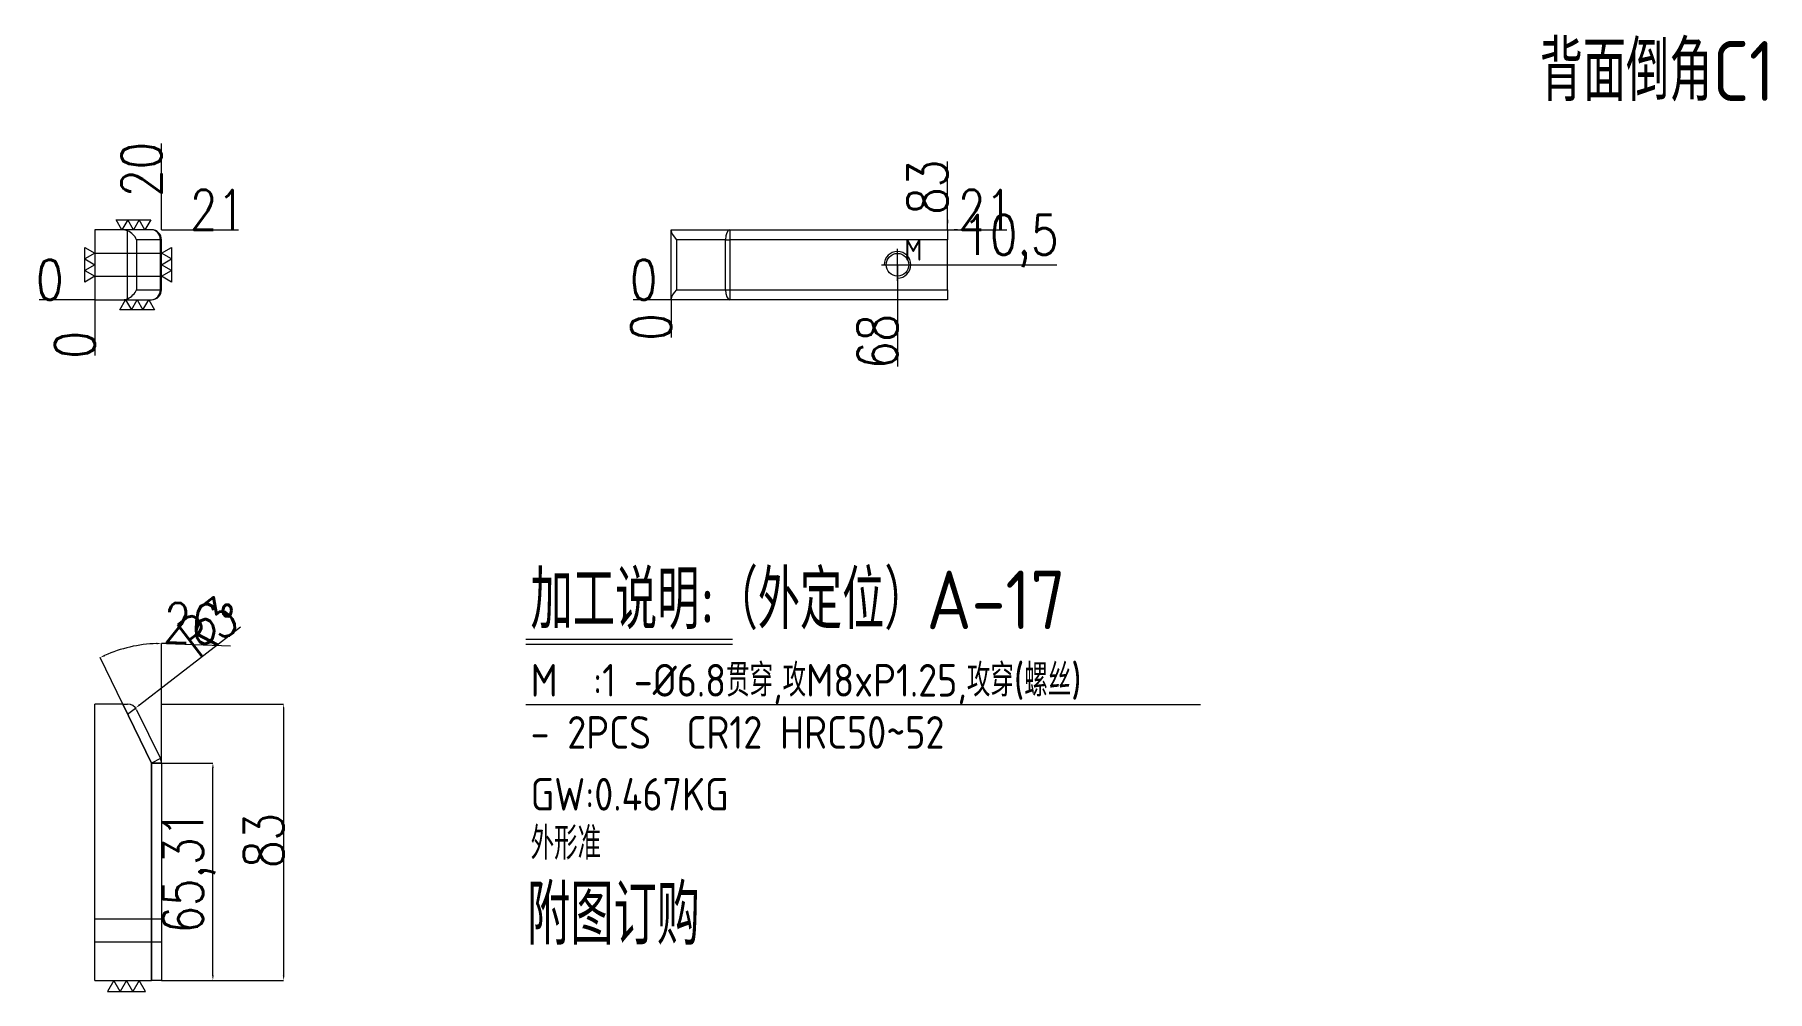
# Model space of a CAD drawing. Header units: millimetres. Extents: x -6340 to -5820, y 64794 to 65081.
import ezdxf

# ---------------------------------------------------------------- set-up
doc = ezdxf.new("R2010")
doc.units = ezdxf.units.MM
doc.linetypes.add('CENTER', pattern=[0])
doc.linetypes.add('DASHED', pattern=[0])
doc.layers.add('DIE', color=20, linetype='Continuous', lineweight=20)
doc.layers.add('DIM', color=4, linetype='Continuous', lineweight=20)
doc.layers.add('LOW_ITEM', color=7, linetype='Continuous')
doc.layers.add('PH2_P', color=2, linetype='Continuous')
doc.styles.add('gbenor', font='gbenor.shx', dxfattribs={"bigfont": 'gbcbig.shx'})
doc.styles.add('TXT', font='txt.shx', dxfattribs={"width": 0.8, "bigfont": 'ctxt.shx'})
doc.dimstyles.new('零件', dxfattribs={"dimscale": 1.5, "dimtxt": 8, "dimasz": 1, "dimexe": 0, "dimexo": 0, "dimgap": 0, "dimtad": 1, "dimtxsty": 'TXT', "dimcen": 0, "dimclrd": 252, "dimclre": 252, "dimclrt": 4, "dimazin": 3, "dimtp": 0.001, "dimtm": 0.001, "dimtfac": 1, "dimtmove": 0, "dimatfit": 3, "dimlwd": 5, "dimlwe": 5})

# ---------------------------------------------------------------- blocks, each defined once
blk = doc.blocks.new('*D1109')
at = {"layer": 'Defpoints', "color": 0}
for p in [(-6302.38, 65022.66), (-6292.03, 65022.66), (-6322.38, 65001.66)]:
    blk.add_point(p, dxfattribs=at)
at = {"layer": 'LOW_ITEM', "color": 252, "lineweight": 5}
for p, q in [((-6302.38, 65022.66), (-6298.03, 65022.66)), ((-6298.03, 65022.66), (-6295.03, 65022.66)), ((-6295.03, 65022.66), (-6279.23, 65022.66))]:
    blk.add_line(p, q, dxfattribs=at)
at = {"layer": 'LOW_ITEM', "color": 4, "lineweight": 5, "insert": (-6285.63, 65028.66), "char_height": 12, "attachment_point": 5, "style": 'TXT'}
blk.add_mtext('21', dxfattribs=at)
blk = doc.blocks.new('*D1110')
at = {"layer": 'Defpoints', "color": 0}
for p in [(-6332.73, 65001.66), (-6322.38, 65001.66), (-6322.38, 65001.66)]:
    blk.add_point(p, dxfattribs=at)
at = {"layer": 'DIM', "color": 252, "lineweight": 5}
blk.add_line((-6322.38, 65001.66), (-6339.13, 65001.66), dxfattribs=at)
at = {"layer": 'DIM', "color": 4, "lineweight": 5, "insert": (-6335.93, 65007.66), "char_height": 12, "attachment_point": 5, "style": 'TXT'}
blk.add_mtext('0', dxfattribs=at)
blk = doc.blocks.new('*D1111')
at = {"layer": 'Defpoints', "color": 0}
for p in [(-6322.38, 65001.66), (-6322.38, 65001.66), (-6322.38, 64991.31)]:
    blk.add_point(p, dxfattribs=at)
at = {"layer": 'DIM', "color": 252, "lineweight": 5}
blk.add_line((-6322.38, 65001.66), (-6322.38, 64984.91), dxfattribs=at)
at = {"layer": 'DIM', "color": 4, "lineweight": 5, "insert": (-6328.38, 64988.11), "char_height": 12, "attachment_point": 5, "rotation": 90, "style": 'TXT'}
blk.add_mtext('0', dxfattribs=at)
blk = doc.blocks.new('*D1112')
at = {"layer": 'Defpoints', "color": 0}
for p in [(-6302.38, 65033.01), (-6302.38, 65022.66), (-6322.38, 65001.66)]:
    blk.add_point(p, dxfattribs=at)
at = {"layer": 'LOW_ITEM', "color": 252, "lineweight": 5}
for p, q in [((-6302.38, 65030.01), (-6302.38, 65048.56)), ((-6302.38, 65027.01), (-6302.38, 65030.01)), ((-6302.38, 65022.66), (-6302.38, 65027.01))]:
    blk.add_line(p, q, dxfattribs=at)
at = {"layer": 'LOW_ITEM', "color": 4, "lineweight": 5, "insert": (-6308.38, 65040.79), "char_height": 12, "attachment_point": 5, "rotation": 90, "style": 'TXT'}
blk.add_mtext('20', dxfattribs=at)
blk = doc.blocks.new('*D1113')
at = {"layer": 'Defpoints', "color": 0}
for p in [(-6302.38, 64880.18), (-6302.38, 64797.18), (-6265.7, 64797.18)]:
    blk.add_point(p, dxfattribs=at)
at = {"layer": 'LOW_ITEM', "color": 252, "lineweight": 5}
for p, q in [((-6302.38, 64880.18), (-6265.7, 64880.18)), ((-6265.7, 64878.68), (-6265.7, 64798.68)), ((-6302.38, 64797.18), (-6265.7, 64797.18))]:
    blk.add_line(p, q, dxfattribs=at)
at = {"layer": 'LOW_ITEM', "color": 252}
for points in [[(-6265.45, 64878.68), (-6265.95, 64878.68), (-6265.7, 64880.18)], [(-6265.95, 64798.68), (-6265.45, 64798.68), (-6265.7, 64797.18)]]:
    blk.add_solid(points, dxfattribs=at)
at = {"layer": 'LOW_ITEM', "color": 4, "lineweight": 5, "insert": (-6271.7, 64839.22), "char_height": 12, "attachment_point": 5, "rotation": 90, "style": 'TXT'}
blk.add_mtext('83', dxfattribs=at)
blk = doc.blocks.new('YFFH+A0')
at = {"color": 1, "ltscale": 2}
blk.add_lwpolyline([(-3.46, -6), (0, -4), (-3.46, -2), (0, 0), (-3.46, 2), (0, 4), (-3.46, 6), (-3.46, -6)], close=True, dxfattribs=at)
blk = doc.blocks.new('XYMFH-A0')
at = {"xscale": 0.0833333333332575, "yscale": 0.0833333333332575, "zscale": 0.0833333333332575}
blk.add_blockref('YFFH+A0', (0, 0), dxfattribs=at)
blk = doc.blocks.new('*D1114')
at = {"layer": 'Defpoints', "color": 0}
for p in [(-6302.38, 64862.49), (-6286.95, 64862.49), (-6302.38, 64797.18)]:
    blk.add_point(p, dxfattribs=at)
at = {"layer": 'DIM', "color": 252, "lineweight": 5}
for p, q in [((-6302.38, 64862.49), (-6286.95, 64862.49)), ((-6286.95, 64798.68), (-6286.95, 64860.99)), ((-6302.38, 64797.18), (-6286.95, 64797.18))]:
    blk.add_line(p, q, dxfattribs=at)
at = {"layer": 'DIM', "color": 252}
for points in [[(-6286.7, 64860.99), (-6287.2, 64860.99), (-6286.95, 64862.49)], [(-6287.2, 64798.68), (-6286.7, 64798.68), (-6286.95, 64797.18)]]:
    blk.add_solid(points, dxfattribs=at)
at = {"layer": 'DIM', "color": 4, "lineweight": 5, "insert": (-6294.09, 64829.83), "char_height": 12, "attachment_point": 5, "rotation": 90, "style": 'TXT'}
blk.add_mtext('65,31', dxfattribs=at)
blk = doc.blocks.new('*D1115')
at = {"layer": 'Defpoints', "color": 0}
for p in [(-6314.91, 64896.49), (-6314.01, 64880.18), (-6305.38, 64862.49), (-6302.38, 64862.49), (-6302.38, 64797.18)]:
    blk.add_point(p, dxfattribs=at)
at = {"layer": 'DIM', "color": 252, "lineweight": 5}
for p, q in [((-6302.38, 64862.49), (-6302.38, 64898.4)), ((-6300.88, 64898.37), (-6281.69, 64897.69)), ((-6314.01, 64880.18), (-6320.82, 64894.14))]:
    blk.add_line(p, q, dxfattribs=at)
for start, end in [(92.0432, 113.9568), (87.9568, 90)]:
    blk.add_arc((-6302.38, 64856.34), 42.07, start, end, dxfattribs=at)
at = {"layer": 'DIM', "color": 252}
for points in [[(-6303.87, 64898.12), (-6303.88, 64898.62), (-6302.38, 64898.4)], [(-6319.56, 64895), (-6319.35, 64894.55), (-6320.82, 64894.14)]]:
    blk.add_solid(points, dxfattribs=at)
at = {"layer": 'DIM', "color": 4, "lineweight": 5, "insert": (-6291.06, 64904.31), "char_height": 12, "attachment_point": 5, "rotation": 357.9568, "style": 'TXT'}
blk.add_mtext('26%%d', dxfattribs=at)
blk = doc.blocks.new('*D1116')
at = {"layer": 'Defpoints', "color": 0}
for p in [(-6312.54, 64877.18), (-6310.17, 64879.01)]:
    blk.add_point(p, dxfattribs=at)
at = {"layer": 'DIM', "color": 252, "lineweight": 5}
for p, q in [((-6308.98, 64879.93), (-6278.64, 64903.4)), ((-6312.54, 64877.18), (-6310.17, 64879.01))]:
    blk.add_line(p, q, dxfattribs=at)
at = {"layer": 'DIM', "color": 252}
blk.add_solid([(-6309.14, 64880.13), (-6308.83, 64879.73), (-6310.17, 64879.01)], dxfattribs=at)
at = {"layer": 'DIM', "color": 4, "lineweight": 5, "insert": (-6288.45, 64903.39), "char_height": 12, "attachment_point": 5, "rotation": 37.7131, "style": 'TXT'}
blk.add_mtext('R3', dxfattribs=at)
blk = doc.blocks.new('*D1117')
at = {"layer": 'Defpoints', "color": 0}
for p in [(-6081.38, 65012.16), (-6061.38, 65012.16), (-6149.38, 65001.66)]:
    blk.add_point(p, dxfattribs=at)
at = {"layer": 'DIM', "color": 252, "lineweight": 5}
for p, q in [((-6081.38, 65012.16), (-6067.38, 65012.16)), ((-6067.38, 65012.16), (-6064.38, 65012.16)), ((-6064.38, 65012.16), (-6033.49, 65012.16))]:
    blk.add_line(p, q, dxfattribs=at)
at = {"layer": 'DIM', "color": 4, "lineweight": 5, "insert": (-6047.43, 65019.31), "char_height": 12, "attachment_point": 5, "style": 'TXT'}
blk.add_mtext('10,5', dxfattribs=at)
blk = doc.blocks.new('*D1118')
at = {"layer": 'Defpoints', "color": 0}
for p in [(-6066.38, 65022.66), (-6061.38, 65022.66), (-6149.38, 65001.66)]:
    blk.add_point(p, dxfattribs=at)
at = {"layer": 'DIM', "color": 252, "lineweight": 5}
for p, q in [((-6066.38, 65022.66), (-6063.38, 65022.66)), ((-6063.38, 65022.66), (-6064.38, 65022.66)), ((-6064.38, 65022.66), (-6048.58, 65022.66))]:
    blk.add_line(p, q, dxfattribs=at)
at = {"layer": 'DIM', "color": 4, "lineweight": 5, "insert": (-6054.98, 65028.66), "char_height": 12, "attachment_point": 5, "style": 'TXT'}
blk.add_mtext('21', dxfattribs=at)
blk = doc.blocks.new('*D1119')
at = {"layer": 'Defpoints', "color": 0}
for p in [(-6154.38, 65001.66), (-6149.38, 65001.66), (-6149.38, 65001.66)]:
    blk.add_point(p, dxfattribs=at)
at = {"layer": 'DIM', "color": 252, "lineweight": 5}
blk.add_line((-6149.38, 65001.66), (-6160.78, 65001.66), dxfattribs=at)
at = {"layer": 'DIM', "color": 4, "lineweight": 5, "insert": (-6157.58, 65007.66), "char_height": 12, "attachment_point": 5, "style": 'TXT'}
blk.add_mtext('0', dxfattribs=at)
blk = doc.blocks.new('*D1120')
at = {"layer": 'Defpoints', "color": 0}
for p in [(-6081.38, 65012.16), (-6149.38, 65001.66), (-6081.38, 64996.66)]:
    blk.add_point(p, dxfattribs=at)
at = {"layer": 'DIM', "color": 252, "lineweight": 5}
for p, q in [((-6081.38, 65012.16), (-6081.38, 65002.66)), ((-6081.38, 65002.66), (-6081.38, 64999.66)), ((-6081.38, 64999.66), (-6081.38, 64981.58))]:
    blk.add_line(p, q, dxfattribs=at)
at = {"layer": 'DIM', "color": 4, "lineweight": 5, "insert": (-6087.38, 64989.12), "char_height": 12, "attachment_point": 5, "rotation": 90, "style": 'TXT'}
blk.add_mtext('68', dxfattribs=at)
blk = doc.blocks.new('*D1121')
at = {"layer": 'Defpoints', "color": 0}
for p in [(-6149.38, 65001.66), (-6149.38, 65001.66), (-6149.38, 64996.66)]:
    blk.add_point(p, dxfattribs=at)
at = {"layer": 'DIM', "color": 252, "lineweight": 5}
blk.add_line((-6149.38, 65001.66), (-6149.38, 64990.26), dxfattribs=at)
at = {"layer": 'DIM', "color": 4, "lineweight": 5, "insert": (-6155.38, 64993.46), "char_height": 12, "attachment_point": 5, "rotation": 90, "style": 'TXT'}
blk.add_mtext('0', dxfattribs=at)
blk = doc.blocks.new('*D1122')
at = {"layer": 'Defpoints', "color": 0}
for p in [(-6066.38, 65027.66), (-6066.38, 65022.66), (-6149.38, 65001.66)]:
    blk.add_point(p, dxfattribs=at)
at = {"layer": 'DIM', "color": 252, "lineweight": 5}
for p, q in [((-6066.38, 65024.66), (-6066.38, 65043.21)), ((-6066.38, 65022.66), (-6066.38, 65025.66)), ((-6066.38, 65025.66), (-6066.38, 65024.66))]:
    blk.add_line(p, q, dxfattribs=at)
at = {"layer": 'DIM', "color": 4, "lineweight": 5, "insert": (-6072.38, 65035.44), "char_height": 12, "attachment_point": 5, "rotation": 90, "style": 'TXT'}
blk.add_mtext('83', dxfattribs=at)

msp = doc.modelspace()

# ---------------------------------------------------------------- linework, layer by layer
at = {"layer": 'DIE', "color": 155, "linetype": 'Continuous', "lineweight": 5}
for p, q in [((-6312.542, 65001.968), (-6312.542, 65022.361)), ((-6131.684, 65022.665), (-6131.684, 65019.665)), ((-6302.68, 65019.665), (-6309.846, 65019.665)), ((-6309.846, 65019.665), (-6309.846, 65004.665)), ((-6302.68, 65019.665), (-6302.376, 65019.665)), ((-6302.68, 65004.665), (-6302.68, 65019.665)), ((-6147.691, 65019.665), (-6147.691, 65004.665)), ((-6132.999, 65019.665), (-6147.691, 65019.665)), ((-6132.999, 65004.665), (-6132.999, 65019.665)), ((-6132.999, 65019.665), (-6131.684, 65019.665)), ((-6066.376, 65019.665), (-6131.684, 65019.665)), ((-6131.684, 65019.665), (-6131.684, 65004.665)), ((-6309.846, 65004.665), (-6302.68, 65004.665)), ((-6302.68, 65004.665), (-6302.376, 65004.665)), ((-6147.691, 65004.665), (-6132.999, 65004.665)), ((-6132.999, 65004.665), (-6131.684, 65004.665)), ((-6131.684, 65004.665), (-6131.684, 65001.665)), ((-6131.684, 65004.665), (-6066.376, 65004.665)), ((-6305.376, 64862.487), (-6314.005, 64880.179)), ((-6302.68, 64863.802), (-6305.376, 64862.487)), ((-6302.376, 64862.487), (-6305.376, 64862.487)), ((-6305.376, 64797.179), (-6305.376, 64862.487))]:
    msp.add_line(p, q, dxfattribs=at)
at = {"layer": 'DIE', "color": 11, "linetype": 'Continuous', "lineweight": 5}
for p, q in [((-6149.376, 65022.665), (-6131.684, 65022.665)), ((-6149.376, 65022.361), (-6149.376, 65022.665)), ((-6149.376, 65001.968), (-6149.376, 65022.361)), ((-6131.684, 65022.665), (-6066.376, 65022.665)), ((-6066.376, 65022.665), (-6066.376, 65019.665)), ((-6066.376, 65004.665), (-6066.376, 65019.665)), ((-6149.376, 65001.665), (-6149.376, 65001.968)), ((-6131.684, 65001.665), (-6149.376, 65001.665)), ((-6066.376, 65001.665), (-6131.684, 65001.665)), ((-6066.376, 65004.665), (-6066.376, 65001.665)), ((-6322.376, 64797.179), (-6322.376, 64880.179)), ((-6314.005, 64880.179), (-6322.376, 64880.179)), ((-6314.005, 64880.179), (-6312.542, 64880.179)), ((-6309.846, 64878.494), (-6302.68, 64863.802)), ((-6302.376, 64862.487), (-6302.376, 64797.179)), ((-6322.376, 64797.179), (-6305.376, 64797.179)), ((-6302.376, 64797.179), (-6305.376, 64797.179))]:
    msp.add_line(p, q, dxfattribs=at)
at = {"layer": 'DIE', "color": 5, "linetype": 'DASHED', "lineweight": 5, "ltscale": 0.442285}
for p, q in [((-6302.376, 65015.568), (-6322.376, 65015.568)), ((-6322.376, 65008.762), (-6302.376, 65008.762)), ((-6302.376, 64815.582), (-6322.376, 64815.582)), ((-6322.376, 64808.776), (-6302.376, 64808.776))]:
    msp.add_line(p, q, dxfattribs=at)
at = {"layer": 'DIE', "color": 1, "linetype": 'CENTER', "lineweight": 5, "ltscale": 0.442285}
for p, q in [((-6081.376, 65007.365), (-6081.376, 65016.965)), ((-6086.176, 65012.165), (-6076.576, 65012.165))]:
    msp.add_line(p, q, dxfattribs=at)
at = {"layer": 'DIE', "color": 155, "linetype": 'DASHED', "lineweight": 5, "ltscale": 0.442285}
for p, q in [((-6314.005, 64880.179), (-6305.376, 64862.487)), ((-6302.68, 64863.802), (-6305.376, 64862.487)), ((-6305.376, 64862.487), (-6305.376, 64797.179)), ((-6305.376, 64862.487), (-6302.376, 64862.487))]:
    msp.add_line(p, q, dxfattribs=at)
at = {"layer": 'DIE', "color": 1, "linetype": 'Continuous', "lineweight": 5}
msp.add_lwpolyline([(-6302.376, 65004.665), (-6302.376, 65019.665, 0.4142136), (-6305.376, 65022.665), (-6322.376, 65022.665), (-6322.376, 65001.665), (-6305.376, 65001.665, 0.4142136)], format="xyb", close=True, dxfattribs=at)
at = {"layer": 'DIE', "color": 42, "linetype": 'Continuous', "lineweight": 5}
msp.add_circle((-6081.376, 65012.165), 3.403, dxfattribs=at)
msp.add_arc((-6081.376, 65012.165), 4, 270, 180, dxfattribs=at)
at = {"layer": 'DIE', "color": 11, "linetype": 'Continuous', "lineweight": 5}
for centre, start, end in [((-6312.542, 64877.179), 26, 90.00006), ((-6305.376, 64862.487), 0, 26)]:
    msp.add_arc(centre, 3, start, end, dxfattribs=at)
for centre, major_axis, ratio, start_param, end_param in [((-6314.005, 65019.665), (-3.338, 0), 0.898794, 4.2586044, 4.712389), ((-6312.542, 65019.665), (-2.544, 2.544), 0.624869, 4.1538836, 5.2708954), ((-6146.376, 65019.665), (-2.923, 2.923), 0.230868, 0.2268917, 1.3439035), ((-6314.005, 65004.665), (-3.338, 0), 0.898794, 1.5707963, 2.0245809), ((-6312.542, 65004.665), (2.544, 2.544), 0.624869, 4.1538826, 5.2708943), ((-6146.376, 65004.665), (-2.923, -2.923), 0.230868, 4.9392818, 6.0562936)]:
    msp.add_ellipse(centre, major_axis=major_axis, ratio=ratio, start_param=start_param, end_param=end_param, dxfattribs=at)
at = {"layer": 'DIE', "color": 155, "linetype": 'Continuous', "lineweight": 5}
for centre, ratio, start_param, end_param in [((-6305.376, 65019.665), 0.898794, 1.5707963, 3.1415927), ((-6131.684, 65019.665), 0.438371, 3.1415927, 4.712389), ((-6305.376, 65004.665), 0.898794, 0, 1.5707963), ((-6131.684, 65004.665), 0.438371, 4.712389, 6.2831853)]:
    msp.add_ellipse(centre, major_axis=(0, -3), ratio=ratio, start_param=start_param, end_param=end_param, dxfattribs=at)
at = {"layer": 'DIM', "color": 8, "linetype": 'Continuous', "lineweight": 5}
for p, q in [((-6193.017, 64899.663), (-6130.924, 64899.663)), ((-6193.017, 64898.198), (-6130.924, 64898.198)), ((-6193.017, 64880.098), (-5990.396, 64880.098))]:
    msp.add_line(p, q, dxfattribs=at)
at = {"layer": 'PH2_P', "color": 6, "linetype": 'Continuous', "lineweight": 5}
for points in [[(-6305.609, 65025.665), (-6307.341, 65022.665), (-6309.073, 65025.665), (-6310.805, 65022.665), (-6312.537, 65025.665), (-6314.269, 65022.665), (-6316.001, 65025.665), (-6305.609, 65025.665)], [(-6325.376, 65017.361), (-6322.376, 65015.629), (-6325.376, 65013.897), (-6322.376, 65012.165), (-6325.376, 65010.433), (-6322.376, 65008.701), (-6325.376, 65006.969), (-6325.376, 65017.361)], [(-6299.376, 65006.969), (-6302.376, 65008.701), (-6299.376, 65010.433), (-6302.376, 65012.165), (-6299.376, 65013.897), (-6302.376, 65015.629), (-6299.376, 65017.361), (-6299.376, 65006.969)], [(-6314.887, 64998.665), (-6313.155, 65001.665), (-6311.423, 64998.665), (-6309.691, 65001.665), (-6307.959, 64998.665), (-6306.227, 65001.665), (-6304.495, 64998.665), (-6314.887, 64998.665)]]:
    msp.add_lwpolyline(points, close=True, dxfattribs=at)

# ---------------------------------------------------------------- block references
at = {"layer": 'DIM', "lineweight": 5, "xscale": 11.3702026904221, "yscale": 11.3702026904221, "zscale": 11.3702026904221, "rotation": 90}
msp.add_blockref('XYMFH-A0', (-6312.876, 64797.179), dxfattribs=at)

# ---------------------------------------------------------------- texts
at = {"layer": 'DIM', "color": 4, "lineweight": 5, "style": 'gbenor'}
for s, height, p in [('背面倒角C1', 18, (-5888.516, 65061.343)), ('M', 6.5, (-6079.316, 65013.383)), ('加工说明:（外定位）A-17', 17.6, (-6191.566, 64902.7)), ('M  :1 -%%C6.8贯穿,攻M8xP1.25,攻穿(螺丝)', 9.8, (-6191.547, 64882.438)), ('- 2PCS  CR12 HRC50~52 ', 9.8, (-6191.547, 64866.781)), ('GW:0.467KG', 9.8, (-6191.547, 64848.192)), ('外形准', 9.8, (-6191.547, 64833.466))]:
    msp.add_text(s, height=height, dxfattribs=at).set_placement(p)
at = {"layer": 'DIM', "color": 21, "lineweight": 5, "style": 'gbenor'}
msp.add_text('附图订购', height=18, dxfattribs=at).set_placement((-6192.554, 64807.879))

# ---------------------------------------------------------------- dimensions: what is measured, and where the dimension line sits
at = {"layer": 'DIM', "lineweight": 5}
for feature_location, offset, dtype, origin, picture, middle in [((-6066.376, 65022.665), (0, 5), 1, (-6149.376, 65001.665), '*D1122', (-6072.376, 65035.436)), ((-6066.376, 65022.665), (5, 0), 0, (-6149.376, 65001.665), '*D1118', (-6054.976, 65028.665)), ((-6081.376, 65012.165), (20, 0), 0, (-6149.376, 65001.665), '*D1117', (-6047.433, 65019.308)), ((-6322.376237419, 65001.664758144), (-10.35, 0), 0, (-6322.376237419, 65001.664758144), '*D1110', (-6335.926237419, 65007.664758144)), ((-6149.376237419, 65001.664758144), (-5, 0), 0, (-6149.376237419, 65001.664758144), '*D1119', (-6157.576237419, 65007.664758144)), ((-6081.376, 65012.165), (0, -15.5), 1, (-6149.376, 65001.665), '*D1120', (-6087.376, 64989.122)), ((-6322.376237419, 65001.664758144), (0, -10.35), 1, (-6322.376237419, 65001.664758144), '*D1111', (-6328.376237419, 64988.114758144)), ((-6149.376237419, 65001.664758144), (0, -5), 1, (-6149.376237419, 65001.664758144), '*D1121', (-6155.376237419, 64993.464758144))]:
    dim = msp.add_ordinate_dim(feature_location=feature_location, offset=offset, dtype=dtype, origin=origin, dimstyle='零件', dxfattribs=at)
    dim.commit()
    dim.dimension.update_dxf_attribs({"geometry": picture, "text_midpoint": middle})
dim = msp.add_angular_dim_2l(base=(-6314.909, 64896.491), line1=((-6314.005, 64880.179), (-6305.376, 64862.487)), line2=((-6302.376, 64862.487), (-6302.376, 64797.179)), dimstyle='零件', dxfattribs=at)
dim.commit()
dim.dimension.update_dxf_attribs({"geometry": '*D1115', "text_midpoint": (-6291.058, 64904.314)})
dim = msp.add_radius_dim(center=(-6312.542, 64877.179), mpoint=(-6310.169, 64879.014), dimstyle='零件', dxfattribs=at)
dim.commit()
dim.dimension.update_dxf_attribs({"geometry": '*D1116', "text_midpoint": (-6284.784, 64898.644), "dimtype": 164})
dim = msp.add_linear_dim(base=(-6286.946, 64862.487), p1=(-6302.376, 64797.179), p2=(-6302.376, 64862.487), angle=90, dimstyle='零件', dxfattribs=at)
dim.commit()
dim.dimension.update_dxf_attribs({"geometry": '*D1114', "text_midpoint": (-6294.089, 64829.833)})
at = {"layer": 'LOW_ITEM', "lineweight": 5}
for offset, dtype, picture, middle in [((0, 10.35), 1, '*D1112', (-6308.376, 65040.786)), ((10.35, 0), 0, '*D1109', (-6285.626, 65028.665))]:
    dim = msp.add_ordinate_dim(feature_location=(-6302.376, 65022.665), offset=offset, dtype=dtype, origin=(-6322.376, 65001.665), dimstyle='零件', dxfattribs=at)
    dim.commit()
    dim.dimension.update_dxf_attribs({"geometry": picture, "text_midpoint": middle})
dim = msp.add_linear_dim(base=(-6265.697, 64797.179), p1=(-6302.376, 64880.179), p2=(-6302.376, 64797.179), angle=90, dimstyle='零件', dxfattribs=at)
dim.commit()
dim.dimension.update_dxf_attribs({"geometry": '*D1113', "text_midpoint": (-6265.697, 64839.224), "dimtype": 160})

doc.saveas('drawing.dxf')
